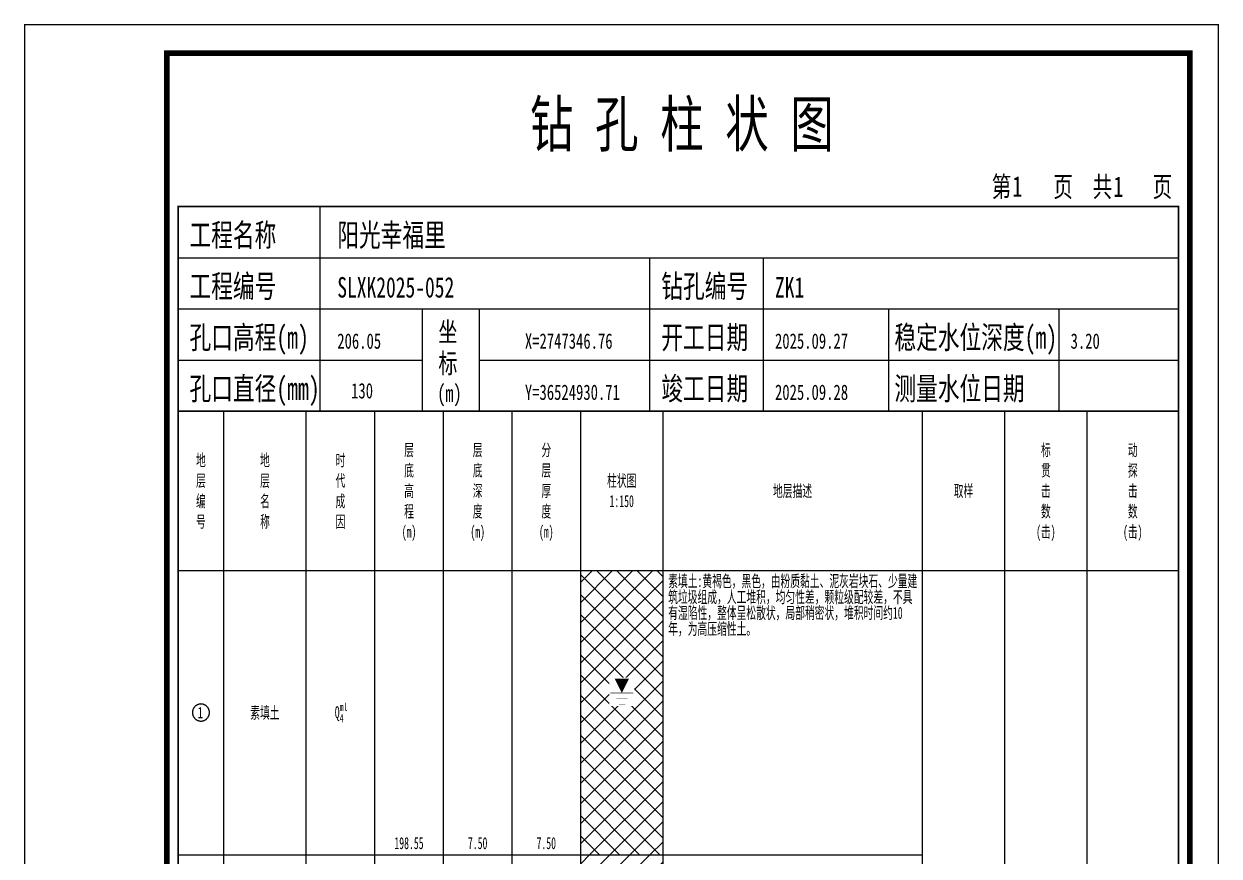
# Model space of a CAD drawing. Header units: millimetres. Extents: x 1264 to 9491, y 619 to 916.
# Drawn here: x 1264.3 to 1474.6, y 769.7 to 916 of the extents above; entities that cross this region are included whole.
import ezdxf
from ezdxf.enums import TextEntityAlignment as Align

# ---------------------------------------------------------------- set-up
doc = ezdxf.new("R2010")
doc.units = ezdxf.units.MM
doc.layers.add('GICAD_POU_TEXTS', color=7, linetype='Continuous')
doc.styles.add('LZ_FONT', font='simfang_0.ttf', dxfattribs={"width": 0.7, "height": 8})
doc.styles.add('成果图图块', font='simfang_0.ttf', dxfattribs={"height": 2.5})
doc.styles.add('成果图表体', font='simfang_0.ttf', dxfattribs={"width": 0.6, "height": 2.1})

# ---------------------------------------------------------------- blocks, each defined once
blk = doc.blocks.new('ZZT_DCBH_Z.dwg', base_point=(-0.02, 0))
at = {"color": 7}
blk.add_polyline3d([(-1.52, 0.02, 0), (-1.52, -0.06, 0), (-1.52, -0.13, 0), (-1.51, -0.2, 0), (-1.5, -0.28, 0), (-1.48, -0.35, 0), (-1.46, -0.42, 0), (-1.44, -0.49, 0), (-1.41, -0.56, 0), (-1.38, -0.63, 0), (-1.35, -0.69, 0), (-1.31, -0.76, 0), (-1.27, -0.82, 0), (-1.23, -0.88, 0), (-1.18, -0.94, 0), (-1.14, -0.99, 0), (-1.09, -1.04, 0), (-1.03, -1.1, 0), (-0.98, -1.14, 0), (-0.92, -1.19, 0), (-0.86, -1.23, 0), (-0.8, -1.27, 0), (-0.73, -1.31, 0), (-0.67, -1.34, 0), (-0.6, -1.37, 0), (-0.53, -1.4, 0), (-0.46, -1.42, 0), (-0.39, -1.44, 0), (-0.32, -1.46, 0), (-0.25, -1.47, 0), (-0.17, -1.48, 0), (-0.1, -1.48, 0), (-0.02, -1.48, 0), (0.05, -1.48, 0), (0.12, -1.48, 0), (0.2, -1.47, 0), (0.27, -1.46, 0), (0.34, -1.44, 0), (0.41, -1.42, 0), (0.48, -1.4, 0), (0.55, -1.37, 0), (0.62, -1.34, 0), (0.68, -1.31, 0), (0.75, -1.27, 0), (0.81, -1.23, 0), (0.87, -1.19, 0), (0.93, -1.14, 0), (0.98, -1.1, 0), (1.04, -1.04, 0), (1.09, -0.99, 0), (1.13, -0.94, 0), (1.18, -0.88, 0), (1.22, -0.82, 0), (1.26, -0.76, 0), (1.3, -0.69, 0), (1.33, -0.63, 0), (1.36, -0.56, 0), (1.39, -0.49, 0), (1.41, -0.42, 0), (1.43, -0.35, 0), (1.45, -0.28, 0), (1.46, -0.2, 0), (1.47, -0.13, 0), (1.47, -0.06, 0), (1.48, 0.02, 0), (1.47, 0.09, 0), (1.47, 0.16, 0), (1.46, 0.24, 0), (1.45, 0.31, 0), (1.43, 0.38, 0), (1.41, 0.45, 0), (1.39, 0.52, 0), (1.36, 0.59, 0), (1.33, 0.66, 0), (1.3, 0.72, 0), (1.26, 0.79, 0), (1.22, 0.85, 0), (1.18, 0.91, 0), (1.13, 0.97, 0), (1.09, 1.02, 0), (1.04, 1.08, 0), (0.98, 1.13, 0), (0.93, 1.18, 0), (0.87, 1.22, 0), (0.81, 1.26, 0), (0.75, 1.3, 0), (0.68, 1.34, 0), (0.62, 1.37, 0), (0.55, 1.4, 0), (0.48, 1.43, 0), (0.41, 1.45, 0), (0.34, 1.47, 0), (0.27, 1.49, 0), (0.2, 1.5, 0), (0.12, 1.51, 0), (0.05, 1.51, 0), (-0.02, 1.52, 0), (-0.1, 1.51, 0), (-0.17, 1.51, 0), (-0.25, 1.5, 0), (-0.32, 1.49, 0), (-0.39, 1.47, 0), (-0.46, 1.45, 0), (-0.53, 1.43, 0), (-0.6, 1.4, 0), (-0.67, 1.37, 0), (-0.73, 1.34, 0), (-0.8, 1.3, 0), (-0.86, 1.26, 0), (-0.92, 1.22, 0), (-0.98, 1.18, 0), (-1.03, 1.13, 0), (-1.09, 1.08, 0), (-1.14, 1.02, 0), (-1.18, 0.97, 0), (-1.23, 0.91, 0), (-1.27, 0.85, 0), (-1.31, 0.79, 0), (-1.35, 0.72, 0), (-1.38, 0.66, 0), (-1.41, 0.59, 0), (-1.44, 0.52, 0), (-1.46, 0.45, 0), (-1.48, 0.38, 0), (-1.5, 0.31, 0), (-1.51, 0.24, 0), (-1.52, 0.16, 0), (-1.52, 0.09, 0), (-1.52, 0.02, 0)], dxfattribs=at)
at = {"layer": 'GICAD_POU_TEXTS', "color": 7, "style": '成果图图块', "width": 0.7}
blk.add_text('1', height=2, dxfattribs=at).set_placement((-0.11, -0.99), align=Align.CENTER)
blk = doc.blocks.new('gkwdsw.dwg', base_point=(0, 0.21))
blk.add_wipeout([(-2.2, -2.29), (2.2, -2.29), (2.2, 2.7), (-2.2, 2.7)])
at = {"color": 7}
blk.add_lwpolyline([(0, 0, 0, 2.5, 0), (0, 2.5, 0, 0, 0)], format="xyseb", dxfattribs=at)
at = {"color": 7, "const_width": 0.1}
for points in [[(-2, 0), (2, 0)], [(-0.96, -1.04), (1.04, -1.04)], [(-0.53, -2.09), (0.63, -2.09)]]:
    blk.add_lwpolyline(points, dxfattribs=at)
blk = doc.blocks.new('柱状图图框模板-(昇龙标准).dwg', base_point=(27, 229))
for p, q in [((52, 229), (52, 265)), ((27, 256), (203, 256)), ((110, 229), (110, 256)), ((130, 229), (130, 256)), ((27, 247), (203, 247)), ((70, 229), (70, 247)), ((80, 229), (80, 247)), ((152, 229), (152, 247)), ((182, 229), (182, 247)), ((27, 238), (70, 238)), ((80, 238), (203, 238))]:
    blk.add_line(p, q)
for points, const_width in [([(0, 0), (210, 0), (210, 297), (0, 297)], 0.25), ([(25, 5), (205, 5), (205, 292), (25, 292)], 1), ([(27, 265), (203, 265), (203, 17), (27, 17)], 0.3)]:
    blk.add_lwpolyline(points, close=True, dxfattribs=dict(const_width=const_width))
at = {"const_width": 0.3}
blk.add_lwpolyline([(27, 229), (203, 229)], dxfattribs=at)
at = {"style": 'LZ_FONT', "width": 0.7}
for s, height, p in [('钻 孔 柱 状 图', 8, (88.9, 275.54)), ('第', 3.6, (170.12, 266.7)), ('1', 3.6, (173.78, 266.75)), ('页', 3.6, (180.96, 266.7)), ('共', 3.6, (187.88, 266.7)), ('1', 3.6, (191.54, 266.7)), ('页', 3.6, (198.44, 266.7)), ('工程名称', 4, (29, 258)), ('阳光幸福里', 4, (55, 258)), ('工程编号', 4, (29, 249)), ('SLXK2025-052', 3.6, (55, 249)), ('钻孔编号', 4, (112, 249)), ('ZK1', 3.6, (132, 249)), ('孔口高程(m)', 4, (29, 240)), ('坐', 3.5, (72.79, 241.24)), ('开工日期', 4, (112, 240)), ('稳定水位深度(m)', 4, (153, 240)), ('206.05', 2.7, (55, 240)), ('X=2747346.76', 2.7, (88, 240)), ('2025.09.27', 2.7, (132, 240)), ('3.20', 2.7, (184, 240)), ('标', 3.5, (72.79, 235.7)), ('孔口直径(mm)', 4, (29, 231)), ('竣工日期', 4, (112, 231)), ('测量水位日期', 4, (153, 231)), ('130', 2.7, (57.43, 231.26)), ('(m) ', 3, (72.59, 230.65)), ('Y=36524930.71', 2.7, (88, 231)), ('2025.09.28', 2.7, (132, 231))]:
    blk.add_text(s, height=height, dxfattribs=at).set_placement(p)

msp = doc.modelspace()

# ---------------------------------------------------------------- hatches: boundary and pattern name
at = {"linetype": 'Continuous'}
h = msp.add_hatch(dxfattribs=at)
h.set_pattern_fill('GKSTT', scale=0.5, style=0, pattern_type=2)
h.set_pattern_definition([(45, (0, 0), (-1.767767, 1.767767), []), (135, (0, 0), (-1.767767, -1.767767), [])])
h.paths.add_polyline_path([(1362.29, 769.89), (1376.77, 769.89), (1376.77, 819.89), (1362.29, 819.89)])
h = msp.add_hatch(dxfattribs=at)
h.set_pattern_fill('GKNXT', scale=0.5, style=0, pattern_type=2)
h.set_pattern_definition([(45, (0, 0), (-1.767767, 1.767767), [])])
h.paths.add_polyline_path([(1362.29, 741.89), (1376.77, 741.89), (1376.77, 769.89), (1362.29, 769.89)])

# ---------------------------------------------------------------- linework, layer by layer
at = {"color": 0}
for p, q in [((1291.47, 819.89), (1299.51, 819.89)), ((1291.47, 769.89), (1291.47, 819.89)), ((1299.51, 769.89), (1299.51, 819.89)), ((1291.47, 769.89), (1299.51, 769.89)), ((1291.47, 769.89), (1299.51, 769.89)), ((1291.47, 741.89), (1291.47, 769.89)), ((1299.51, 741.89), (1299.51, 769.89))]:
    msp.add_line(p, q, dxfattribs=at)
for points in [[(1291.47, 847.89), (1299.51, 847.89)], [(1291.47, 819.89), (1291.47, 847.89)], [(1299.51, 819.89), (1299.51, 847.89)], [(1299.51, 847.89), (1314, 847.89)], [(1299.51, 819.89), (1299.51, 847.89)], [(1314, 819.89), (1314, 847.89)], [(1314, 847.89), (1326.07, 847.89)], [(1314, 819.89), (1314, 847.89)], [(1326.07, 819.89), (1326.07, 847.89)], [(1326.07, 847.89), (1338.14, 847.89)], [(1326.07, 819.89), (1326.07, 847.89)], [(1338.14, 819.89), (1338.14, 847.89)], [(1338.14, 847.89), (1350.21, 847.89)], [(1338.14, 819.89), (1338.14, 847.89)], [(1350.21, 819.89), (1350.21, 847.89)], [(1350.21, 847.89), (1362.29, 847.89)], [(1350.21, 819.89), (1350.21, 847.89)], [(1362.29, 819.89), (1362.29, 847.89)], [(1362.29, 847.89), (1376.77, 847.89)], [(1362.29, 819.89), (1362.29, 847.89)], [(1376.77, 819.89), (1376.77, 847.89)], [(1376.77, 847.89), (1422.4, 847.89)], [(1376.77, 819.89), (1376.77, 847.89)], [(1422.4, 819.89), (1422.4, 847.89)], [(1422.4, 847.89), (1436.89, 847.89)], [(1422.4, 819.89), (1422.4, 847.89)], [(1436.89, 819.89), (1436.89, 847.89)], [(1436.89, 847.89), (1451.37, 847.89)], [(1436.89, 819.89), (1436.89, 847.89)], [(1451.37, 819.89), (1451.37, 847.89)], [(1451.37, 847.89), (1467.47, 847.89)], [(1451.37, 819.89), (1451.37, 847.89)], [(1467.47, 819.89), (1467.47, 847.89)], [(1291.47, 819.89), (1299.51, 819.89)], [(1291.47, 635.89), (1291.47, 819.89)], [(1291.47, 819.89), (1299.51, 819.89)], [(1299.51, 635.89), (1299.51, 819.89)], [(1299.51, 819.89), (1314, 819.89)], [(1299.51, 635.89), (1299.51, 819.89)], [(1299.51, 819.89), (1314, 819.89)], [(1299.51, 819.89), (1314, 819.89)], [(1299.51, 769.89), (1299.51, 819.89)], [(1314, 635.89), (1314, 819.89)], [(1314, 769.89), (1314, 819.89)], [(1314, 819.89), (1326.07, 819.89)], [(1314, 635.89), (1314, 819.89)], [(1314, 819.89), (1326.07, 819.89)], [(1314, 819.89), (1326.07, 819.89)], [(1314, 769.89), (1314, 819.89)], [(1326.07, 635.89), (1326.07, 819.89)], [(1326.07, 769.89), (1326.07, 819.89)], [(1326.07, 819.89), (1338.14, 819.89)], [(1326.07, 635.89), (1326.07, 819.89)], [(1326.07, 819.89), (1338.14, 819.89)], [(1326.07, 819.89), (1338.14, 819.89)], [(1326.07, 769.89), (1326.07, 819.89)], [(1338.14, 635.89), (1338.14, 819.89)], [(1338.14, 769.89), (1338.14, 819.89)], [(1338.14, 819.89), (1350.21, 819.89)], [(1338.14, 635.89), (1338.14, 819.89)], [(1338.14, 819.89), (1350.21, 819.89)], [(1338.14, 819.89), (1350.21, 819.89)], [(1338.14, 769.89), (1338.14, 819.89)], [(1350.21, 635.89), (1350.21, 819.89)], [(1350.21, 769.89), (1350.21, 819.89)], [(1350.21, 819.89), (1362.29, 819.89)], [(1350.21, 635.89), (1350.21, 819.89)], [(1350.21, 819.89), (1362.29, 819.89)], [(1350.21, 819.89), (1362.29, 819.89)], [(1350.21, 769.89), (1350.21, 819.89)], [(1362.29, 635.89), (1362.29, 819.89)], [(1362.29, 769.89), (1362.29, 819.89)], [(1362.29, 819.89), (1376.77, 819.89)], [(1362.29, 635.89), (1362.29, 819.89)], [(1362.29, 819.89), (1376.77, 819.89)], [(1376.77, 635.89), (1376.77, 819.89)], [(1376.77, 819.89), (1422.4, 819.89)], [(1376.77, 635.89), (1376.77, 819.89)], [(1376.77, 819.89), (1422.4, 819.89)], [(1376.77, 819.89), (1422.4, 819.89)], [(1376.77, 769.89), (1376.77, 819.89)], [(1422.4, 635.89), (1422.4, 819.89)], [(1422.4, 769.89), (1422.4, 819.89)], [(1422.4, 819.89), (1436.89, 819.89)], [(1422.4, 635.89), (1422.4, 819.89)], [(1422.4, 819.89), (1436.89, 819.89)], [(1436.89, 635.89), (1436.89, 819.89)], [(1436.89, 819.89), (1451.37, 819.89)], [(1436.89, 635.89), (1436.89, 819.89)], [(1436.89, 819.89), (1451.37, 819.89)], [(1451.37, 635.89), (1451.37, 819.89)], [(1451.37, 819.89), (1467.47, 819.89)], [(1451.37, 635.89), (1451.37, 819.89)], [(1451.37, 819.89), (1467.47, 819.89)], [(1467.47, 635.89), (1467.47, 819.89)], [(1299.51, 769.89), (1314, 769.89)], [(1299.51, 769.89), (1314, 769.89)], [(1299.51, 741.89), (1299.51, 769.89)], [(1314, 741.89), (1314, 769.89)], [(1314, 769.89), (1326.07, 769.89)], [(1314, 769.89), (1326.07, 769.89)], [(1314, 741.89), (1314, 769.89)], [(1326.07, 741.89), (1326.07, 769.89)], [(1326.07, 769.89), (1338.14, 769.89)], [(1326.07, 769.89), (1338.14, 769.89)], [(1326.07, 741.89), (1326.07, 769.89)], [(1338.14, 741.89), (1338.14, 769.89)], [(1338.14, 769.89), (1350.21, 769.89)], [(1338.14, 769.89), (1350.21, 769.89)], [(1338.14, 741.89), (1338.14, 769.89)], [(1350.21, 741.89), (1350.21, 769.89)], [(1350.21, 769.89), (1362.29, 769.89)], [(1350.21, 769.89), (1362.29, 769.89)], [(1350.21, 741.89), (1350.21, 769.89)], [(1362.29, 741.89), (1362.29, 769.89)], [(1376.77, 769.89), (1422.4, 769.89)], [(1376.77, 769.89), (1422.4, 769.89)], [(1376.77, 741.89), (1376.77, 769.89)], [(1422.4, 741.89), (1422.4, 769.89)]]:
    msp.add_lwpolyline(points, dxfattribs=at)
at = {"color": 7, "flags": 128}
msp.add_lwpolyline([(1362.29, 769.89), (1376.77, 769.89)], dxfattribs=at)

# ---------------------------------------------------------------- block references
msp.add_blockref('ZZT_DCBH_Z.dwg', (1295.49, 794.89))

# ---------------------------------------------------------------- texts
at = {"color": 0, "style": '成果图表体', "width": 0.6}
for s, height, p in [('层', 2.1, (1331.24, 840.04)), ('层', 2.1, (1343.31, 840.04)), ('分', 2.1, (1355.38, 840.04)), ('标', 2.1, (1443.26, 840.04)), ('动', 2.1, (1458.55, 840.04)), ('地', 2.1, (1294.62, 838.24)), ('地', 2.1, (1305.89, 838.24)), ('时', 2.1, (1319.17, 838.24)), ('层', 2.1, (1294.62, 834.64)), ('层', 2.1, (1305.89, 834.64)), ('代', 2.1, (1319.17, 834.64)), ('底', 2.1, (1331.24, 836.44)), ('底', 2.1, (1343.31, 836.44)), ('层', 2.1, (1355.38, 836.44)), ('柱状图', 2.1, (1366.93, 834.64)), ('贯', 2.1, (1443.26, 836.44)), ('探', 2.1, (1458.55, 836.44)), ('高', 2.1, (1331.24, 832.84)), ('深', 2.1, (1343.31, 832.84)), ('厚', 2.1, (1355.38, 832.84)), ('地层描述', 2.1, (1396.12, 832.84)), ('取样', 2.1, (1427.91, 832.84)), ('击', 2.1, (1443.26, 832.84)), ('击', 2.1, (1458.55, 832.84)), ('编', 2.1, (1294.62, 831.04)), ('名', 2.1, (1305.89, 831.04)), ('成', 2.1, (1319.17, 831.04)), ('1:150', 2.1, (1367.36, 831.04)), ('程', 2.1, (1331.24, 829.24)), ('度', 2.1, (1343.31, 829.24)), ('度', 2.1, (1355.38, 829.24)), ('数', 2.1, (1443.26, 829.24)), ('数', 2.1, (1458.55, 829.24)), ('号', 2.1, (1294.62, 827.44)), ('称', 2.1, (1305.89, 827.44)), ('因', 2.1, (1319.17, 827.44)), ('(m)', 2.1, (1330.81, 825.64)), ('(m)', 2.1, (1342.88, 825.64)), ('(m)', 2.1, (1354.95, 825.64)), ('(击)', 2.1, (1442.4, 825.64)), ('(击)', 2.1, (1457.69, 825.64)), ('素填土', 2.1, (1304.16, 793.84)), ('Q', 2.1, (1319.03, 793.91)), ('ml', 1.4, (1319.89, 795.17)), ('4', 1.4, (1319.89, 793.21)), ('198.55', 2.1, (1329.51, 770.89)), ('7.50', 2.1, (1342.45, 770.89)), ('7.50', 2.1, (1354.52, 770.89))]:
    msp.add_text(s, height=height, dxfattribs=at).set_placement(p)
at = {"color": 0, "insert": (1377.68, 819.09), "char_height": 2.1, "width": 43.8045, "attachment_point": 1, "line_spacing_factor": 0.8, "style": '成果图表体'}
msp.add_mtext('\\A1;素填土:黄褐色，黑色，由粉质黏土、泥灰岩块石、少量建筑垃圾组成，人工堆积，均匀性差，颗粒级配较差，不具有湿陷性，整体呈松散状，局部稍密状，堆积时间约10年，为高压缩性土。', dxfattribs=at)

# ---------------------------------------------------------------- next in the draw order: block references
msp.add_blockref('gkwdsw.dwg', (1369.53, 798.56))

# ---------------------------------------------------------------- next in the draw order: block references
msp.add_blockref('柱状图图框模板-(昇龙标准).dwg', (1291.47, 847.89))

doc.saveas('drawing.dxf')
